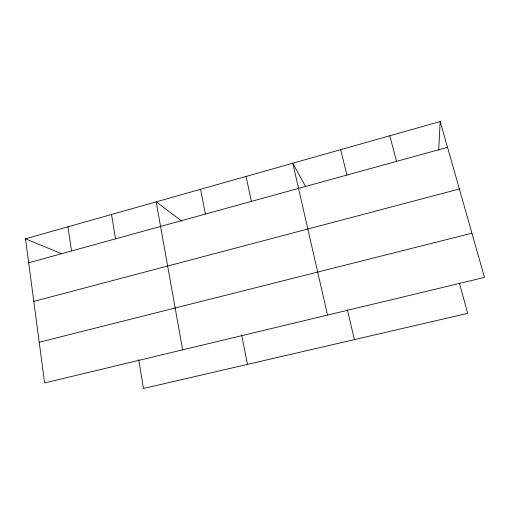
<?xml version="1.0" encoding="UTF-8"?>
<svg xmlns="http://www.w3.org/2000/svg" width="510" height="510" viewBox="0 0 510 510"><rect width="100%" height="100%" fill="white"/><g stroke="black" fill="none" stroke-linecap="round" stroke-linejoin="round"><path stroke-width="0.76" d="M438.67 150.31L440.194 121.514L25.5 238.814L44.606 382.953L484.5 277.421L440.194 121.514M28.681 262.79L447.525 147.32M33.794 301.404L459.37 188.987M39.213 342.242L471.935 233.204M25.5 238.814L61.621 253.763M181.955 221.257L156.162 201.858L182.656 349.834M305.745 186.813L292.778 163.213L327.535 315.078M459.484 283.439L467.715 313.35L143.469 388.486L138.745 359.748M389.774 135.775L396.563 161.37M340.654 149.672L346.915 175.058M347.329 309.589L354.405 339.603M246.1 176.415L251.385 201.393M241.638 335L247.49 364.382M200.577 189.293L205.409 214.072M111.524 214.48L115.502 238.858M67.983 226.797L71.553 250.971"/></g></svg>
